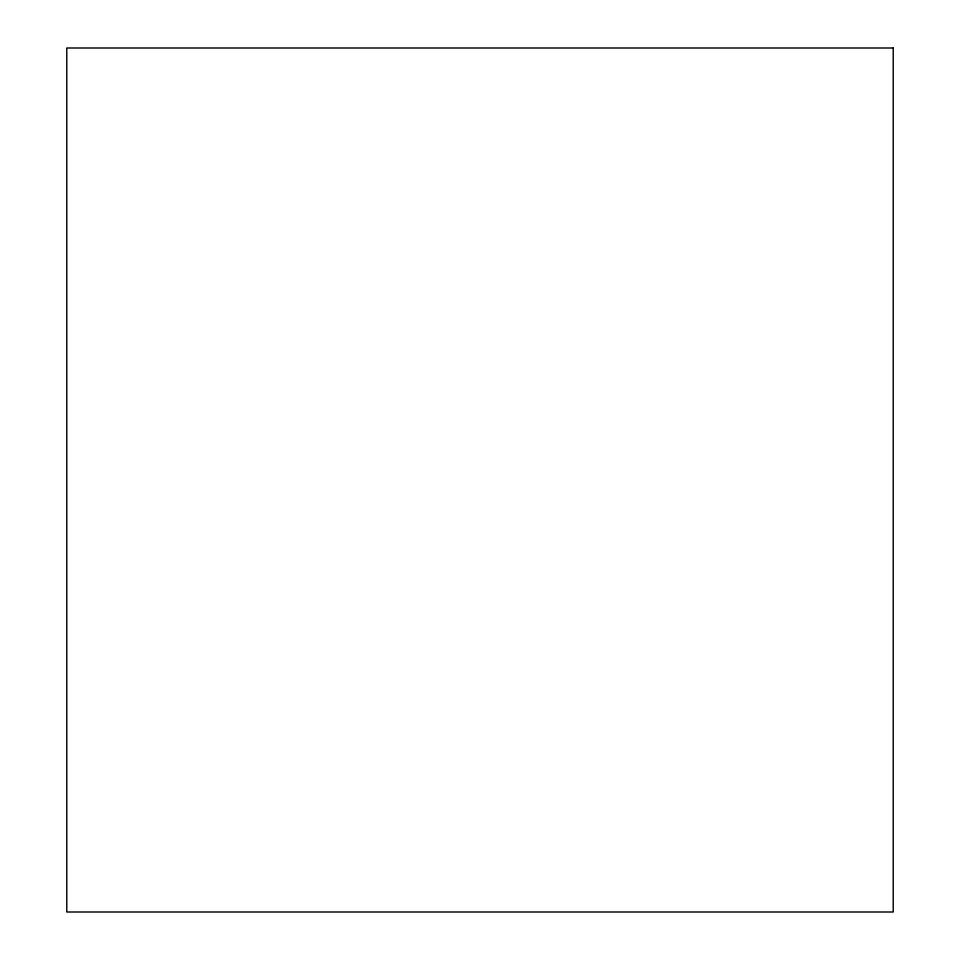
<?xml version="1.0" encoding="UTF-8"?>
<svg xmlns="http://www.w3.org/2000/svg" width="960" height="960" viewBox="0 0 960 960"><rect width="100%" height="100%" fill="white"/><g stroke="black" fill="none" stroke-linecap="round" stroke-linejoin="round"><path stroke-width="1.44" d="M893.22 48L66.78 48L66.78 912L893.22 912L893.22 48"/></g></svg>
